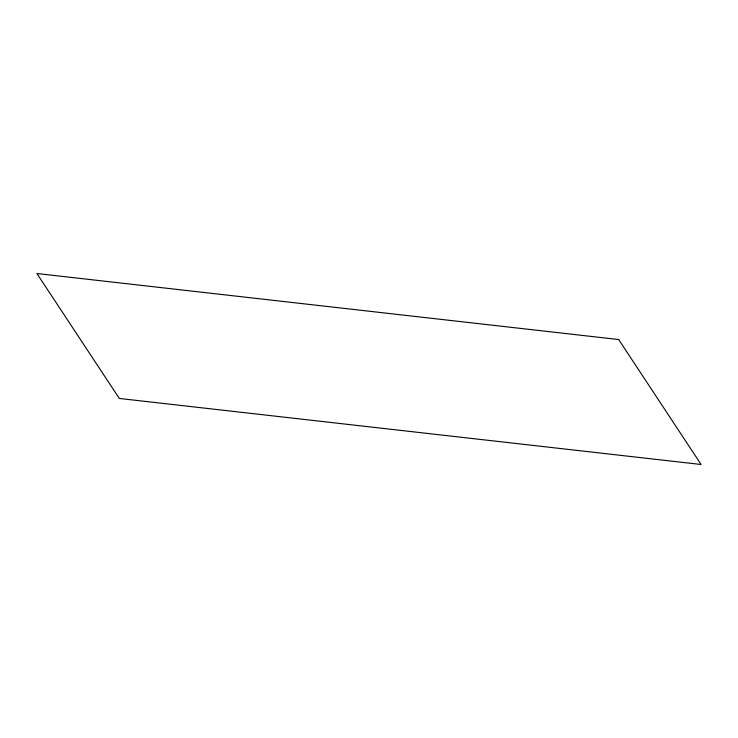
<?xml version="1.0" encoding="UTF-8"?>
<svg xmlns="http://www.w3.org/2000/svg" width="738" height="738" viewBox="0 0 738 738"><rect width="100%" height="100%" fill="white"/><g stroke="black" fill="none" stroke-linecap="round" stroke-linejoin="round"><path stroke-width="1.11" d="M618.684 339.545L36.9 273.512L119.316 398.455L701.1 464.488L618.684 339.545"/></g></svg>
